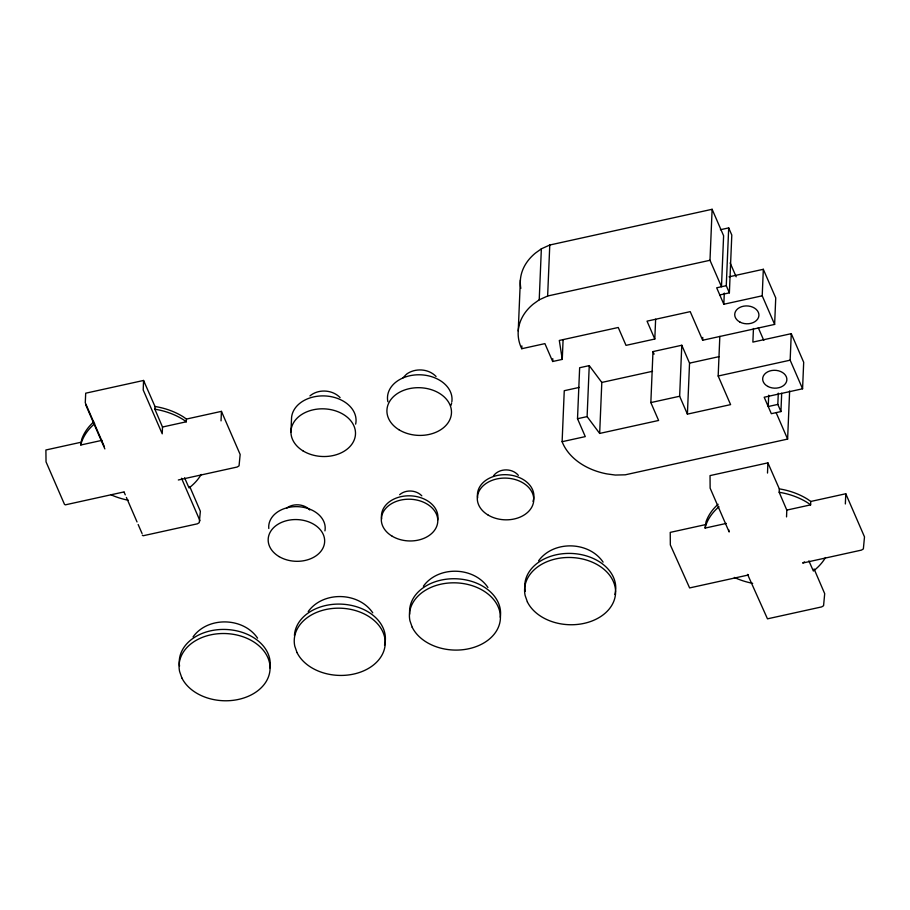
<?xml version="1.0" encoding="UTF-8"?>
<svg xmlns="http://www.w3.org/2000/svg" width="910" height="910" viewBox="0 0 910 910"><rect width="100%" height="100%" fill="white"/><g stroke="black" fill="none" stroke-linecap="round" stroke-linejoin="round"><path stroke-width="1.36" d="M143.575 380.46L143.2 389.98L162.23 433.82L162.492 427.029L154.871 409.204L154.984 406.486L143.575 380.46L85.699 393.2L85.278 402.721L104.309 446.56M142.313 535.182L143.166 535.751L197.368 523.819L199.267 522.647L200.359 511.272L189.724 486.52M767.505 473.052L767.904 462.86L710.039 475.6L710.13 488.147L729.16 531.986L728.626 529.643M786.536 516.903L786.797 510.1L779.176 492.276L779.324 488.875L767.904 462.86M101.977 440.349L80.808 445.001L81.684 439.371A63.381 46.808 2.4 0 1 93.764 421.865M162.492 427.029L186.3 421.785L186.413 419.066L183.479 416.962A63.381 46.808 2.4 0 0 154.984 406.486M221.039 420.875L221.437 411.365L186.413 419.066M290.95 432.022L291.496 419.112A32.294 23.842 2.4 0 1 326.349 396.021A32.294 23.842 2.4 0 1 355.651 424.128M518.234 331.012L520.372 280.018M563.097 339.566L562.266 359.393L552.677 361.498L544.908 343.627L521.749 348.723L521.874 345.891M521.749 348.723A60.742 44.852 2.4 0 1 533.249 304.099L539.221 299.822L541.359 248.828L549.776 245.017L712.12 209.289L723.609 235.758L721.482 286.741L709.993 260.283L712.12 209.289M539.221 299.822L547.638 296.012L549.776 245.017M552.677 361.498L552.791 358.665M789.63 390.936L787.616 439.086L625.261 474.815L615.296 475.054L606.97 473.917A60.742 44.852 2.4 0 1 562.118 441.703L564.257 390.709L579.238 387.41M562.118 441.703L585.278 436.607L577.509 418.725L579.647 367.731L589.248 365.615L601.806 382.439L599.667 433.433L658.612 420.465L650.843 402.584L652.982 351.59L681.783 345.254L689.541 363.135L687.403 414.13L730.593 404.62L718.172 376.012L719.833 336.359M599.667 433.433L587.109 416.609L589.248 365.615M562.266 359.393L559.309 340.454L618.243 327.486L626.012 345.368L654.802 339.032L655.632 319.194M687.403 414.13L679.645 396.248L681.783 345.254M729.046 276.833L763.319 269.292L775.741 297.9L774.626 324.415L702.645 340.249L702.77 337.417M726.282 523.421L705.113 528.084L706.023 521.76A63.381 46.808 2.4 0 1 718.092 504.265M763.319 269.292L762.216 295.807L723.825 304.247L724.292 293.088M719.787 294.954L729.376 292.838L726.271 285.695L728.694 227.898L720.39 229.73M729.376 292.838L731.799 235.053L728.694 227.898M753.446 328.51L752.877 342.103L791.268 333.663L803.689 362.271L802.574 388.786L764.184 397.238L771.327 413.686L780.928 411.57L781.69 393.245M768.7 395.202L768.222 406.531L777.822 404.415L778.289 393.143M802.574 388.786L790.153 360.178L791.268 333.663M786.797 510.1L810.617 504.868L810.753 501.467L807.818 499.362A63.381 46.808 2.4 0 0 779.324 488.875M845.356 503.958L845.777 493.755L810.753 501.467M80.808 445.001L81.57 442.089A63.381 46.808 2.4 0 1 94.663 423.696M705.113 528.084L705.876 525.161A63.381 46.808 2.4 0 1 718.968 506.768M193.056 636.875C207.958 616.241 243.391 617.196 257.575 638.16M308.228 611.531C323.141 590.897 358.563 591.853 372.747 612.817M423.4 586.188C438.313 565.554 473.735 566.509 487.919 587.473M538.572 560.844C553.485 540.21 588.918 541.166 603.091 562.13M403.05 377.809L405.917 374.772M493.482 475.839C499.203 468.024 512.284 467.979 518.347 475.373M309.946 395.896C318.409 388.786 332.468 389.594 340.101 397.625M399.638 494.71C405.769 489.33 416.2 489.921 421.808 495.825M541.359 248.828L535.387 253.117A60.742 44.852 2.4 0 0 520.827 288.39M804.542 561.88L802.643 563.051L861.463 550.106L863.362 548.935L864.5 536.889L845.777 493.755M406.497 374.192C415.176 367.811 428.587 368.618 436.072 376.501M547.638 296.012L709.993 260.283M726.271 285.695L716.682 287.799L723.825 304.247M80.922 442.283L45.898 449.984L46.035 461.859L64.451 504.276L65.304 504.857L124.124 491.9M601.806 382.439L652.527 371.28M689.541 363.135L719.23 356.606M178.337 479.979L237.157 467.035L239.046 465.852L240.16 454.488L221.437 411.365M718.172 376.012L790.153 360.178M577.509 418.725L587.109 416.609M650.843 402.584L679.645 396.248M705.261 524.683L670.238 532.384L670.34 544.931L689.609 587.928L748.441 574.984L747.576 574.415L767.471 618.834L821.673 606.902L823.573 605.719L824.699 593.673L814.063 568.909M810.617 504.868L807.67 502.764A63.381 46.808 2.4 0 0 779.176 492.276M186.3 421.785L183.365 419.681A63.381 46.808 2.4 0 0 154.871 409.204M808.876 560.856L813.358 571.014A63.381 46.808 2.4 0 0 825.495 557.523M184.571 477.773L189.052 487.931A63.381 46.808 2.4 0 0 201.19 474.451M762.216 295.807L774.626 324.415M730.15 262.922L736.179 276.811M758.292 327.736L763.774 340.374M777.822 404.415L780.928 411.57M776.128 412.628L787.616 439.086M702.645 340.249L690.224 311.641L647.033 321.15L654.802 339.032M652.982 351.59L654.097 354.149M181.511 478.239L199.984 520.793M124.158 492.264L125.273 494.847M126.399 497.429L137.035 521.93M138.149 524.513L142.074 533.533M85.824 405.064L104.855 448.914M128.367 500.25A63.381 46.808 2.4 0 1 111.168 494.869M615.604 590.567A45.523 33.613 2.4 0 1 614.864 594.492M525.298 591.398A45.523 33.613 2.4 0 1 567.635 553.416A45.523 33.613 2.4 0 1 615.717 589.259M409.716 614.113A45.523 33.613 2.4 0 1 456.024 578.771A45.523 33.613 2.4 0 1 500.261 617.23M294.442 635.487A45.523 33.613 2.4 0 1 345.311 604.433A45.523 33.613 2.4 0 1 384.521 645.179M179.543 666.12A45.523 33.613 2.4 0 1 224.781 629.436A45.523 33.613 2.4 0 1 269.906 667.917M752.684 583.333A63.381 46.808 2.4 0 1 734.336 577.429M268.791 528.517A28.255 20.862 2.4 0 1 297.832 506.665A28.255 20.862 2.4 0 1 324.938 530.883M286.593 508.167A14.628 10.806 2.4 0 1 309.73 509.975M477.682 497.804A28.255 20.862 2.4 0 1 507.393 474.758A28.255 20.862 2.4 0 1 532.998 501.364M381.7 518.928A28.255 20.862 2.4 0 1 409.727 495.813A28.255 20.862 2.4 0 1 437.676 520.042M451.633 403.005A32.294 23.842 2.4 0 1 450.928 405.428M387.865 401.731A32.294 23.842 2.4 0 1 418.953 374.772A32.294 23.842 2.4 0 1 451.849 401.765M527.368 601.897L525.127 595.47A45.523 33.613 2.4 0 1 583.629 559.263A45.523 33.613 2.4 0 1 603.046 614.921A45.523 33.613 2.4 0 1 527.368 601.897M412.196 627.24L409.955 620.813A45.523 33.613 2.4 0 1 468.457 584.607A45.523 33.613 2.4 0 1 487.874 640.265A45.523 33.613 2.4 0 1 412.196 627.24M297.024 652.584L294.783 646.157A45.523 33.613 2.4 0 1 353.285 609.962A45.523 33.613 2.4 0 1 372.702 665.608A45.523 33.613 2.4 0 1 297.024 652.584M181.852 677.927L179.611 671.512A45.523 33.613 2.4 0 1 238.113 635.305A45.523 33.613 2.4 0 1 257.53 690.952A45.523 33.613 2.4 0 1 181.852 677.927M767.904 386.466A12.114 8.941 2.4 0 0 786.843 380.175A12.114 8.941 2.4 0 0 769.576 371.052A12.114 8.941 2.4 0 0 767.904 386.466M739.955 322.095A12.114 8.941 2.4 0 0 758.894 315.804A12.114 8.941 2.4 0 0 741.627 306.681A12.114 8.941 2.4 0 0 739.955 322.095M279.108 556.601A28.255 20.862 2.4 0 0 324.404 543.793A28.255 20.862 2.4 0 0 285.74 520.907A28.255 20.862 2.4 0 0 279.108 556.601M488.226 515.128A28.255 20.862 2.4 0 0 533.51 502.32A28.255 20.862 2.4 0 0 494.847 479.433A28.255 20.862 2.4 0 0 488.226 515.128M392.244 536.252A28.255 20.862 2.4 0 0 437.539 523.443A28.255 20.862 2.4 0 0 398.876 500.557A28.255 20.862 2.4 0 0 392.244 536.252M398.864 429.691A32.294 23.842 2.4 0 0 451.087 415.915A32.294 23.842 2.4 0 0 407.68 389.048A32.294 23.842 2.4 0 0 398.864 429.691M302.882 450.803A32.294 23.842 2.4 0 0 355.105 437.039A32.294 23.842 2.4 0 0 311.709 410.171A32.294 23.842 2.4 0 0 302.882 450.803"/></g></svg>
